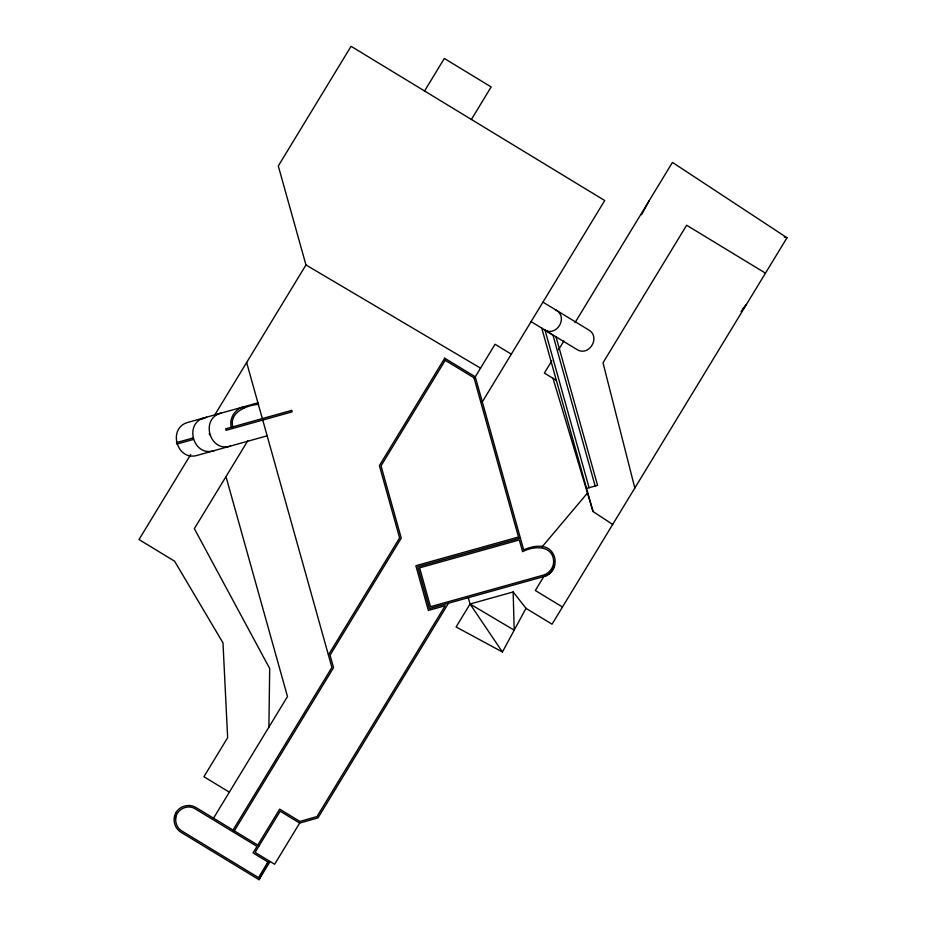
<?xml version="1.0" encoding="UTF-8"?>
<svg xmlns="http://www.w3.org/2000/svg" width="926" height="926" viewBox="0 0 926 926"><rect width="100%" height="100%" fill="white"/><g stroke="black" fill="none" stroke-linecap="round" stroke-linejoin="round"><path stroke-width="1.39" d="M268.887 727.13L269.697 668.526L194.344 528.665L247.717 440.892M175.546 819.591C175.477 809.984 187.26 803.606 195.282 808.884L256.988 846.399L253.029 852.904L267.996 862.002L258.504 877.605L181.843 830.992C175.327 827.231 174.771 819.001 176.114 812.368C180.095 805.736 189.402 803.467 195.988 807.53L259.083 845.889M520.377 538.087L417.742 566.781L429.421 608.567L543.782 576.585C553.354 574.108 558.204 562.024 553.019 553.609C546.884 542.891 532.982 545.889 523.653 549.812L475.281 376.801L444.712 358.212L379.394 465.639L399.604 537.902L328.417 654.983M176.114 812.368C172.051 818.966 174.319 828.261 180.964 832.242L259.014 879.7L270.091 861.493M259.014 879.7L267.996 862.002M641.556 214.739L649.114 200.792M502.424 651.985L525.991 608.336L513.154 591.957L470.061 604.007L456.09 626.971L502.424 651.985L470.061 604.007L468.29 597.698M190.71 454.516L139.004 539.557L174.574 561.179L222.981 642.864L227.646 737.686L203.917 776.717L229.347 792.17M214.369 415.6L305.962 264.952L278.298 165.974L351.058 46.3L604.724 200.525L482.296 401.896M424.559 90.991L444.33 58.465L491.162 86.94L471.392 119.466M444.712 358.212L445.221 360.307L381.037 465.871L401.247 538.133L330.061 655.214L333.545 667.669L234.336 830.842M474.228 378.549L495.051 344.275L511.314 354.172M213.524 818.19L287.477 696.56L225.99 476.624M233.039 830.055L331.902 667.449L262.741 420.057M551.78 360.885L544.372 373.062L556.341 380.355M558.54 349.762L563.841 341.034M575.046 322.618L672.45 162.409L786.996 237.75L552.046 624.182L525.991 608.336M257.775 845.102L279.652 809.127L299.897 821.431L316.993 816.57L445.175 605.743L428.368 610.442L415.867 565.717L518.502 537.022L473.985 377.785L445.221 360.307M299.677 823.075L274.64 864.259L255.125 852.395L280.161 811.211L299.677 823.075L317.977 817.878L448.485 603.231M741.066 311.541L746.414 304.492L742.698 308.902M541.918 547.081L587.466 493.049M204.866 417.661C183.452 422.788 193.129 457.375 214.091 450.649M202.493 418.934L206.602 417.175M221.268 413.077C199.854 418.205 209.519 452.791 230.493 446.066M257.926 402.833L188.464 422.244C166.981 427.395 176.611 461.993 197.689 455.233L267.139 435.822M258.331 404.292C246.733 405.484 229.15 411.966 232.75 426.863M193.048 437.963L176.472 442.593L176.889 444.063L193.453 439.433M586.563 488.43L597.559 485.351L556.028 336.809M784.206 237.01L786.996 237.75M544.094 329.552C556.341 337.654 568.784 317.19 555.959 310.036M305.962 264.952L480.548 368.143M470.061 604.007L514.208 630.166L513.154 591.957M765.466 273.158L686.641 225.226L603 362.795L634.819 488.037M542.96 302.131L588.485 329.818C601.31 336.96 588.867 357.424 576.62 349.322L531.096 321.646M562.476 607.016L535.321 590.51L543.782 576.585A15.603 15.603 0 0 0 554.697 565.439M595.163 486.023L553.019 335.281L545.009 330.107L589.075 487.724M552.984 378.306L593.022 511.522L612.676 524.452M541.745 328.117L593.022 511.522M246.652 362.506L262.324 418.587M243.677 408.412L243.26 406.931C234.741 409.28 229.035 418.656 231.269 427.28M209.276 433.426L209.681 434.896M192.874 438.01L193.291 439.48M553.655 561.411C553.69 567.673 549.303 573.449 543.284 575.15L430.474 606.692L419.617 567.835L519.312 539.962L522.6 551.688C533.445 545.75 553.007 544.801 553.655 561.411M291.655 410.392L225.678 428.842L226.083 430.312L292.06 411.862L291.655 410.392"/></g></svg>
